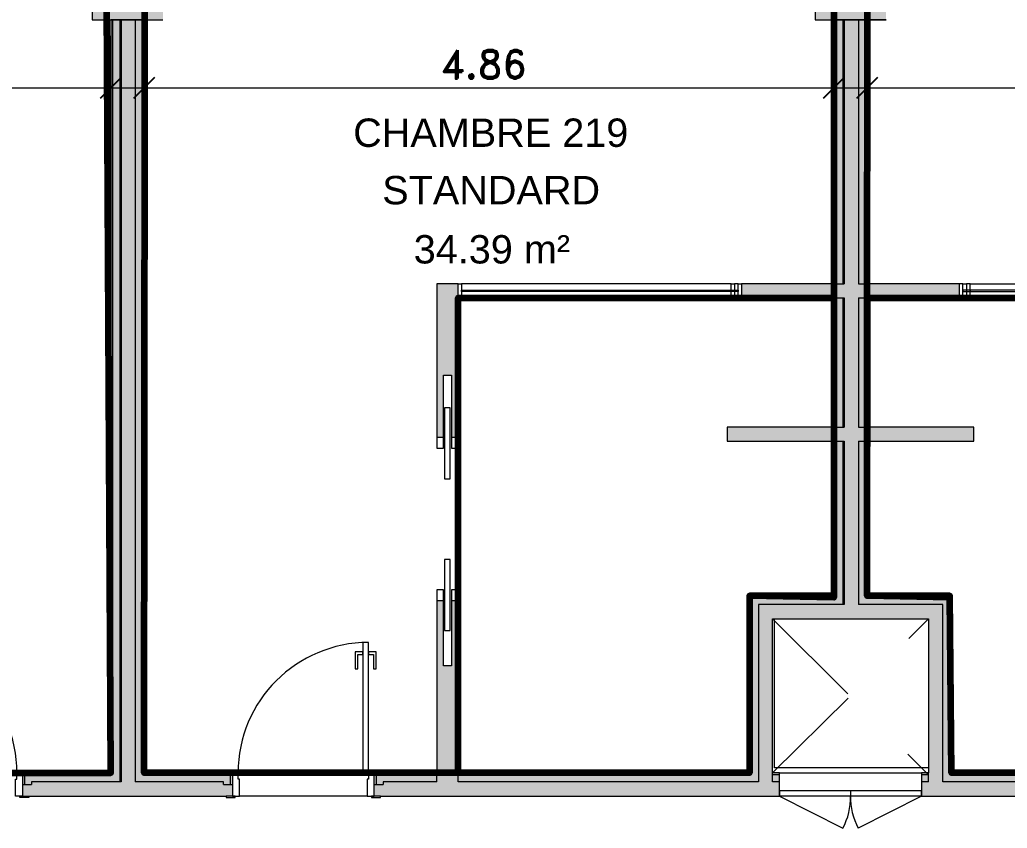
# Model space of a CAD drawing. Header units: metres. Extents: x -227.9 to -140, y 37.9 to 92.1.
# Drawn here: x -201.98 to -195.01, y 51.89 to 57.59 of the extents above; entities that cross this region are included whole.
import ezdxf

# ---------------------------------------------------------------- set-up
doc = ezdxf.new("R2010")
doc.units = ezdxf.units.M
doc.linetypes.add('JIS_02_0.7', pattern=[1.35, 0.75, -0.6])
for name, color, linetype, lineweight in [('A-ANNO-DIMS', 7, 'Continuous', 9), ('A-ANNO-DIMS-100', 7, 'Continuous', 9), ('A-AREA-IDEN', 7, 'Continuous', 9), ('A-DOOR', 7, 'Continuous', 5), ('A-FLOR', 7, 'Continuous', 5), ('A-GLAZ', 7, 'Continuous', 5), ('A-WALL', 7, 'Continuous', 5), ('A-WALL-PATT', 7, 'Continuous', 13), ('I-WALL', 7, 'Continuous', 5), ('S-COLS', 7, 'Continuous', 5)]:
    doc.layers.add(name, color=color, linetype=linetype, lineweight=lineweight)
doc.layers.add('A-DETL', color=94, linetype='Continuous', lineweight=5, true_color=0x00a600)
doc.layers.add('Chambre', color=40, linetype='Continuous')
doc.layers.add('SDB', color=230, linetype='Continuous')
doc.styles.add('Arial_1', font='arial.ttf', dxfattribs={"height": 0.2})
doc.styles.add('RomanD_B', font='', dxfattribs={"height": 0.2})
doc.styles.get('RomanD_B').set_extended_font_data('RomanD', bold=True)
doc.dimstyles.new('LAG-Romans_0_2', dxfattribs={"dimscale": 0.3048, "dimtxt": 0.200715, "dimasz": 0.492126, "dimexe": 0.787402, "dimexo": 0.0625, "dimgap": 0, "dimtad": 1, "dimrnd": 0.01, "dimzin": 0, "dimdsep": 46, "dimtxsty": 'RomanD_B', "dimblk1": 'OBLIQUE', "dimblk2": 'OBLIQUE', "dimsah": 1, "dimcen": 0.09, "dimdle": 0.656168, "dimazin": 0, "dimtfac": 1, "dimtdec": 4, "dimtix": 1, "dimtmove": 0, "dimatfit": 3, "dimfxl": 0.787402, "dimfxlon": 1, "dimtvp": 1, "dimtolj": 1, "dimtzin": 0, "dimarcsym": 2})

# ---------------------------------------------------------------- blocks, each defined once
blk = doc.blocks.new('LAG-C1030-PORTE-INST-13PR_05_02F - LAG-C1030-PORTE-INST-13PR_05_02F-100x166-15159836-MUC-LAG-PRO-PLA-ARC-TZN-N02-AG02Ec-Cote')
at = {"layer": 'A-DOOR', "color": 9, "lineweight": 9, "true_color": 0xc0c0c0}
for p, q in [((-0.498, -0.0415), (-0.001, -0.0415)), ((-0.498, -0.0815), (-0.498, -0.0415)), ((-0.001, -0.0415), (-0.001, -0.0815)), ((0.001, -0.0415), (0.498, -0.0415)), ((0.001, -0.0815), (0.001, -0.0415)), ((0.498, -0.0415), (0.498, -0.0815)), ((-0.001, -0.0815), (-0.498, -0.0815)), ((0.498, -0.0815), (0.001, -0.0815))]:
    blk.add_line(p, q, dxfattribs=at)
at = {"layer": 'A-DOOR', "color": 9, "true_color": 0xc0c0c0}
for p, q in [((-0.5, -0.0815), (-0.0545, -0.3085)), ((0.5, -0.0815), (0.0545, -0.3085))]:
    blk.add_line(p, q, dxfattribs=at)
for centre, start, end in [((-0.4544, -0.0924), 331.62051, 1.37949), ((0.4544, -0.0924), 178.62051, 208.37949)]:
    blk.add_arc(centre, 0.4546, start, end, dxfattribs=at)
blk = doc.blocks.new('LAG-C1030-PORTE-BAT 1 VANT-13PR_01 - LAG-C1030-PORTE-BAT 1 VANT-13PR_01_04F-90X210 CHAMBRE-15711705-MUC-LAG-PRO-PLA-ARC-TZN-N02-AG02Ec-Cote')
at = {"layer": 'A-DOOR', "color": 9, "true_color": 0xc0c0c0}
for p, q in [((-0.6497, 0.0815), (-0.6497, 0.0915)), ((-0.6497, 0.0915), (-0.5847, 0.0915)), ((-0.5847, 0.0815), (-0.6497, 0.0815)), ((-0.6047, 0.0815), (-0.5547, 0.0815)), ((-0.6047, -0.0815), (-0.6047, 0.0815)), ((-0.5847, 0.0915), (-0.5847, 0.0815)), ((-0.5547, 0.0815), (-0.5547, -0.0376)), ((0.3453, 0.0815), (0.3953, 0.0815)), ((0.3453, -0.0376), (0.3453, 0.0815)), ((0.3753, 0.0915), (0.4403, 0.0915)), ((0.3753, 0.0815), (0.3753, 0.0915)), ((0.4403, 0.0815), (0.3753, 0.0815)), ((0.3953, 0.0815), (0.3953, -0.0815)), ((0.4403, 0.0915), (0.4403, 0.0815)), ((-0.5647, -0.0376), (-0.5647, -0.0815)), ((-0.5547, -0.0376), (-0.5647, -0.0376)), ((0.3553, -0.0376), (0.3453, -0.0376)), ((0.3553, -0.0815), (0.3553, -0.0376)), ((-0.6497, -0.0915), (-0.6497, -0.0815)), ((-0.6497, -0.0815), (-0.5847, -0.0815)), ((-0.5847, -0.0915), (-0.6497, -0.0915)), ((-0.5647, -0.0815), (-0.6047, -0.0815)), ((-0.5847, -0.0815), (-0.5847, -0.0915)), ((0.3953, -0.0815), (0.3553, -0.0815)), ((0.3753, -0.0815), (0.4403, -0.0815)), ((0.3753, -0.0915), (0.3753, -0.0815)), ((0.4403, -0.0915), (0.3753, -0.0915)), ((0.4403, -0.0815), (0.4403, -0.0915))]:
    blk.add_line(p, q, dxfattribs=at)
at = {"layer": 'A-DOOR'}
for p, q in [((0.3153, -0.0815), (0.3553, -0.0815)), ((0.3153, -1.0015), (0.3153, -0.0815)), ((0.3553, -0.0815), (0.3553, -1.0015)), ((0.2603, -0.8165), (0.2803, -0.8165)), ((0.2603, -0.9365), (0.2603, -0.8165)), ((0.2803, -0.8165), (0.2803, -0.9165)), ((0.3903, -0.8165), (0.4103, -0.8165)), ((0.3903, -0.9165), (0.3903, -0.8165)), ((0.4103, -0.8165), (0.4103, -0.9365)), ((0.3153, -0.9365), (0.2603, -0.9365)), ((0.2803, -0.9165), (0.3153, -0.9165)), ((0.3153, -0.9165), (0.3153, -0.9365)), ((0.3553, -0.9165), (0.3903, -0.9165)), ((0.3553, -0.9365), (0.3553, -0.9165)), ((0.4103, -0.9365), (0.3553, -0.9365)), ((0.3553, -1.0015), (0.3153, -1.0015))]:
    blk.add_line(p, q, dxfattribs=at)
blk.add_arc((0.3553, -0.0815), 0.92, 180, 270, dxfattribs=at)
blk = doc.blocks.new('LAG-C1030-PORTE-BAT 1 VANT-13PR_01 - LAG-C1030-PORTE-BAT 1 VANT-13PR_01_04F-90X210 CHAMBRE-15711706-MUC-LAG-PRO-PLA-ARC-TZN-N02-AG02Ec-Cote')
at = {"layer": 'A-DOOR'}
for p, q in [((0.3553, 1.0015), (0.3153, 1.0015)), ((0.3153, 1.0015), (0.3153, 0.0815)), ((0.3553, 0.0815), (0.3553, 1.0015)), ((0.2603, 0.9365), (0.2603, 0.8165)), ((0.3153, 0.9365), (0.2603, 0.9365)), ((0.2803, 0.8165), (0.2803, 0.9165)), ((0.2803, 0.9165), (0.3153, 0.9165)), ((0.3153, 0.9165), (0.3153, 0.9365)), ((0.4103, 0.9365), (0.3553, 0.9365)), ((0.3553, 0.9365), (0.3553, 0.9165)), ((0.3553, 0.9165), (0.3903, 0.9165)), ((0.3903, 0.9165), (0.3903, 0.8165)), ((0.4103, 0.8165), (0.4103, 0.9365)), ((0.2603, 0.8165), (0.2803, 0.8165)), ((0.3903, 0.8165), (0.4103, 0.8165)), ((0.3153, 0.0815), (0.3553, 0.0815))]:
    blk.add_line(p, q, dxfattribs=at)
at = {"layer": 'A-DOOR', "color": 9, "true_color": 0xc0c0c0}
for p, q in [((-0.5847, 0.0915), (-0.6497, 0.0915)), ((-0.6497, 0.0915), (-0.6497, 0.0815)), ((-0.6497, 0.0815), (-0.5847, 0.0815)), ((-0.6047, 0.0815), (-0.6047, -0.0815)), ((-0.5647, 0.0815), (-0.6047, 0.0815)), ((-0.5847, 0.0815), (-0.5847, 0.0915)), ((-0.5647, 0.0376), (-0.5647, 0.0815)), ((0.3953, 0.0815), (0.3553, 0.0815)), ((0.3553, 0.0815), (0.3553, 0.0376)), ((0.3753, 0.0915), (0.3753, 0.0815)), ((0.4403, 0.0915), (0.3753, 0.0915)), ((0.3753, 0.0815), (0.4403, 0.0815)), ((0.3953, -0.0815), (0.3953, 0.0815)), ((0.4403, 0.0815), (0.4403, 0.0915)), ((-0.5547, 0.0376), (-0.5647, 0.0376)), ((-0.5547, -0.0815), (-0.5547, 0.0376)), ((0.3553, 0.0376), (0.3453, 0.0376)), ((0.3453, 0.0376), (0.3453, -0.0815)), ((-0.5847, -0.0815), (-0.6497, -0.0815)), ((-0.6497, -0.0815), (-0.6497, -0.0915)), ((-0.6497, -0.0915), (-0.5847, -0.0915)), ((-0.6047, -0.0815), (-0.5547, -0.0815)), ((-0.5847, -0.0915), (-0.5847, -0.0815)), ((0.3453, -0.0815), (0.3953, -0.0815)), ((0.3753, -0.0815), (0.3753, -0.0915)), ((0.4403, -0.0815), (0.3753, -0.0815)), ((0.3753, -0.0915), (0.4403, -0.0915)), ((0.4403, -0.0915), (0.4403, -0.0815))]:
    blk.add_line(p, q, dxfattribs=at)
at = {"layer": 'A-DOOR'}
blk.add_arc((0.3553, 0.0815), 0.92, 90, 180, dxfattribs=at)
blk = doc.blocks.new('LAG-C1020-FENÊTRE-12FT-22-03 - LAG-C1020-FENÊTRE-12FT-22-03-01-13182803-MUC-LAG-PRO-PLA-ARC-TZN-N02-AG02Ec-Cote')
at = {"layer": 'A-GLAZ', "lineweight": 13}
for p, q in [((-3.225, 0.05), (-3.25, 0.05)), ((-3.225, -0.05), (-3.225, 0.05)), ((-1.275, 0.005), (-3.225, 0.005)), ((-3.225, 0.005), (-3.225, -0.005)), ((-1.25, 0.05), (-1.275, 0.05)), ((-1.275, 0.05), (-1.275, -0.05)), ((-1.275, -0.005), (-1.275, 0.005)), ((-3.25, -0.05), (-3.225, -0.05)), ((-3.225, -0.005), (-1.275, -0.005)), ((-1.275, -0.05), (-1.25, -0.05))]:
    blk.add_line(p, q, dxfattribs=at)
at = {"layer": 'A-GLAZ'}
for p, q in [((-3.225, 0.05), (-3.2, 0.05)), ((-3.175, 0.05), (-1.275, 0.05)), ((-3.2, -0.05), (-3.225, -0.05)), ((-1.275, -0.05), (-3.175, -0.05))]:
    blk.add_line(p, q, dxfattribs=at)
blk = doc.blocks.new('LAG-C1030-PORTE-COUL DEUX BATTANTS-13PR_07 - LAG-C1030-PORTE-COUL DEUX BATTANTS-13PR_07_01F -100x210-15723468-MUC-LAG-PRO-PLA-ARC-TZN-N02-AG02Ec-Cote')
at = {"layer": 'A-DOOR', "color": 9, "true_color": 0xc0c0c0}
for p, q in [((-0.405, 0.075), (-0.48, 0.075)), ((-0.48, 0.075), (-0.48, 0.0275)), ((-0.405, 0.0275), (-0.405, 0.075)), ((0.67, 0.075), (0.595, 0.075)), ((0.595, 0.075), (0.595, 0.0275)), ((0.67, 0.0275), (0.67, 0.075)), ((-0.48, 0.0275), (-0.405, 0.0275)), ((0.595, 0.0275), (0.67, 0.0275)), ((-0.405, -0.0275), (-0.48, -0.0275)), ((-0.48, -0.0275), (-0.48, -0.075)), ((-0.405, -0.075), (-0.405, -0.0275)), ((0.67, -0.0275), (0.595, -0.0275)), ((0.595, -0.0275), (0.595, -0.075)), ((0.67, -0.075), (0.67, -0.0275)), ((-0.48, -0.075), (-0.405, -0.075)), ((0.595, -0.075), (0.67, -0.075))]:
    blk.add_line(p, q, dxfattribs=at)
at = {"layer": 'A-DOOR'}
for p, q in [((-0.19, 0.02), (-0.69, 0.02)), ((-0.69, 0.02), (-0.69, -0.02)), ((-0.19, -0.02), (-0.19, 0.02)), ((0.38, 0.02), (0.38, -0.02)), ((0.88, 0.02), (0.38, 0.02)), ((0.88, -0.02), (0.88, 0.02)), ((-0.69, -0.02), (-0.19, -0.02)), ((0.38, -0.02), (0.88, -0.02))]:
    blk.add_line(p, q, dxfattribs=at)
blk = doc.blocks.new('LAG-C1020-FENÊTRE-12FT-22-03 - LAG-C1020-FENÊTRE-12FT-22-03-01-13182812-MUC-LAG-PRO-PLA-ARC-TZN-N02-AG02Ec-Cote')
at = {"layer": 'A-GLAZ', "lineweight": 13}
for p, q in [((-3.25, 0.05), (-3.225, 0.05)), ((-3.225, 0.05), (-3.225, -0.05)), ((-3.225, 0.005), (-1.275, 0.005)), ((-3.225, -0.005), (-3.225, 0.005)), ((-1.275, -0.05), (-1.275, 0.05)), ((-1.275, 0.05), (-1.25, 0.05)), ((-1.275, 0.005), (-1.275, -0.005)), ((-3.225, -0.05), (-3.25, -0.05)), ((-1.275, -0.005), (-3.225, -0.005)), ((-1.25, -0.05), (-1.275, -0.05))]:
    blk.add_line(p, q, dxfattribs=at)
at = {"layer": 'A-GLAZ'}
for p, q in [((-3.2, 0.05), (-3.225, 0.05)), ((-1.275, 0.05), (-3.175, 0.05)), ((-3.225, -0.05), (-3.2, -0.05)), ((-3.175, -0.05), (-1.275, -0.05))]:
    blk.add_line(p, q, dxfattribs=at)
blk = doc.blocks.new('LAG-C1020-FENÊTRE-12FT-22-03 - LAG-C1020-FENÊTRE-12FT-22-03-01-V168-MUC-LAG-PRO-PLA-ARC-TZN-N02-AG02Ec-Cote')
at = {"layer": 'A-GLAZ', "lineweight": 13}
for p, q in [((-3.175, 0.05), (-3.2, 0.05)), ((-3.2, 0.05), (-3.2, -0.05)), ((-3.175, -0.05), (-3.175, 0.05)), ((-1.275, 0.005), (-3.175, 0.005)), ((-3.175, 0.005), (-3.175, -0.005)), ((-1.25, 0.05), (-1.275, 0.05)), ((-1.275, 0.05), (-1.275, -0.05)), ((-1.275, -0.005), (-1.275, 0.005)), ((-3.2, -0.05), (-3.175, -0.05)), ((-3.175, -0.005), (-1.275, -0.005)), ((-1.275, -0.05), (-1.25, -0.05))]:
    blk.add_line(p, q, dxfattribs=at)
at = {"layer": 'A-GLAZ'}
for p, q in [((-3.175, 0.05), (-1.275, 0.05)), ((-1.275, -0.05), (-3.175, -0.05))]:
    blk.add_line(p, q, dxfattribs=at)
blk = doc.blocks.new('LAG-C1020-FENÊTRE-12FT-22-03 - LAG-C1020-FENÊTRE-12FT-22-03-01-13183516-MUC-LAG-PRO-PLA-ARC-TZN-N02-AG02Ec-Cote')
at = {"layer": 'A-GLAZ', "lineweight": 13}
for p, q in [((-3.2, -0.05), (-3.2, 0.05)), ((-3.2, 0.05), (-3.175, 0.05)), ((-3.175, 0.05), (-3.175, -0.05)), ((-3.175, 0.005), (-1.275, 0.005)), ((-3.175, -0.005), (-3.175, 0.005)), ((-1.275, -0.05), (-1.275, 0.05)), ((-1.275, 0.05), (-1.25, 0.05)), ((-1.275, 0.005), (-1.275, -0.005)), ((-3.175, -0.05), (-3.2, -0.05)), ((-1.275, -0.005), (-3.175, -0.005)), ((-1.25, -0.05), (-1.275, -0.05))]:
    blk.add_line(p, q, dxfattribs=at)
at = {"layer": 'A-GLAZ'}
for p, q in [((-1.275, 0.05), (-3.175, 0.05)), ((-3.175, -0.05), (-1.275, -0.05))]:
    blk.add_line(p, q, dxfattribs=at)
blk = doc.blocks.new('DIMBLOCK36-MUC-LAG-PRO-PLA-ARC-TZN-N02-AG02Ec-Cote')
at = {"layer": 'A-ANNO-DIMS-100', "transparency": 16777216}
for p, q in [((-196.0014, 57.3486), (-196.0014, 56.8686)), ((-196.0014, 57.1086), (-196.0014, 57.3486)), ((-191.1377, 57.3486), (-191.1377, 56.8686)), ((-191.1377, 57.1086), (-191.1377, 57.3486)), ((-196.2014, 57.1086), (-190.9377, 57.1086))]:
    blk.add_line(p, q, dxfattribs=at)
at = {"layer": 'A-ANNO-DIMS-100', "lineweight": 25, "transparency": 16777216}
for p, q in [((-196.0014, 57.1086), (-195.9264, 57.1836)), ((-191.1377, 57.1086), (-191.0627, 57.1836)), ((-196.0014, 57.1086), (-196.0764, 57.0336)), ((-191.1377, 57.1086), (-191.2127, 57.0336))]:
    blk.add_line(p, q, dxfattribs=at)
at = {"layer": 'A-ANNO-DIMS-100', "color": 0, "transparency": 16777216, "insert": (-193.9131, 57.3743), "char_height": 0.2, "width": 0.824475, "attachment_point": 1, "line_spacing_factor": 1.146391, "style": 'RomanD_B'}
blk.add_mtext('4.86', dxfattribs=at)
blk = doc.blocks.new('_Oblique')
at = {"color": 0, "linetype": 'ByBlock', "lineweight": -2}
blk.add_line((-0.5, -0.5), (0.5, 0.5), dxfattribs=at)
blk = doc.blocks.new('DIMBLOCK37-MUC-LAG-PRO-PLA-ARC-TZN-N02-AG02Ec-Cote')
at = {"layer": 'A-ANNO-DIMS-100', "transparency": 16777216}
for p, q in [((-201.1014, 57.3486), (-201.1014, 56.8686)), ((-201.1014, 57.1086), (-201.1014, 57.3486)), ((-196.2374, 57.3486), (-196.2374, 56.8686)), ((-196.2374, 57.1086), (-196.2374, 57.3486)), ((-201.3014, 57.1086), (-196.0374, 57.1086))]:
    blk.add_line(p, q, dxfattribs=at)
at = {"layer": 'A-ANNO-DIMS-100', "lineweight": 25, "transparency": 16777216}
for p, q in [((-201.1014, 57.1086), (-201.0264, 57.1836)), ((-196.2374, 57.1086), (-196.1624, 57.1836)), ((-201.1014, 57.1086), (-201.1764, 57.0336)), ((-196.2374, 57.1086), (-196.3124, 57.0336))]:
    blk.add_line(p, q, dxfattribs=at)
at = {"layer": 'A-ANNO-DIMS-100', "color": 0, "transparency": 16777216, "insert": (-199.0129, 57.3743), "char_height": 0.2, "width": 0.824475, "attachment_point": 1, "line_spacing_factor": 1.146391, "style": 'RomanD_B'}
blk.add_mtext('4.86', dxfattribs=at)
blk = doc.blocks.new('DIMBLOCK38-MUC-LAG-PRO-PLA-ARC-TZN-N02-AG02Ec-Cote')
at = {"layer": 'A-ANNO-DIMS-100', "transparency": 16777216}
for p, q in [((-206.3064, 57.3486), (-206.3064, 56.8686)), ((-206.3064, 57.1086), (-206.3064, 57.3486)), ((-201.3374, 57.3486), (-201.3374, 56.8686)), ((-201.3374, 57.1086), (-201.3374, 57.3486)), ((-206.5064, 57.1086), (-201.1374, 57.1086))]:
    blk.add_line(p, q, dxfattribs=at)
at = {"layer": 'A-ANNO-DIMS-100', "lineweight": 25, "transparency": 16777216}
for p, q in [((-206.3064, 57.1086), (-206.2314, 57.1836)), ((-201.3374, 57.1086), (-201.2624, 57.1836)), ((-206.3064, 57.1086), (-206.3814, 57.0336)), ((-201.3374, 57.1086), (-201.4124, 57.0336))]:
    blk.add_line(p, q, dxfattribs=at)
at = {"layer": 'A-ANNO-DIMS-100', "color": 0, "transparency": 16777216, "insert": (-204.1654, 57.3743), "char_height": 0.2, "width": 0.824475, "attachment_point": 1, "line_spacing_factor": 1.146391, "style": 'RomanD_B'}
blk.add_mtext('4.97', dxfattribs=at)

msp = doc.modelspace()

# ---------------------------------------------------------------- hatches: boundary and pattern name
at = {"layer": 'A-WALL-PATT', "lineweight": 5, "true_color": 0xaaaaaa}
msp.add_hatch(color=253, dxfattribs=at).paths.add_polyline_path([(-201.2744, 52.2146), (-201.2644, 52.2146), (-201.2644, 57.5885), (-201.2744, 57.5885), (-201.2744, 52.2646)])
h = msp.add_hatch(color=253, dxfattribs=at)
h.paths.add_polyline_path([(-196.1644, 53.4646), (-196.1644, 54.6167), (-196.1744, 54.6167), (-196.1744, 53.4646)])
h.paths.add_polyline_path([(-196.1744, 54.7167), (-196.1644, 54.7167), (-196.1644, 55.6267), (-196.1744, 55.6267), (-196.1744, 55.2835)])
h.paths.add_polyline_path([(-196.1644, 55.7267), (-196.1644, 57.5885), (-196.1744, 57.5885), (-196.1744, 55.7267)])
at = {"layer": 'I-WALL', "true_color": 0xaaaaaa}
for points in [[(-201.3374, 52.2776), (-201.3244, 52.2776), (-201.3244, 57.5885), (-201.3374, 57.5885), (-201.3374, 52.3366)], [(-201.3244, 52.2646), (-201.2744, 52.2646), (-201.2744, 57.5885), (-201.3244, 57.5885), (-201.3244, 52.2776)], [(-201.2644, 52.2146), (-201.1644, 52.2146), (-201.1644, 57.5885), (-201.2644, 57.5885), (-201.2644, 52.2776)], [(-201.1144, 52.2646), (-201.1144, 57.5885), (-201.1644, 57.5885), (-201.1644, 52.2646)], [(-201.1144, 52.2776), (-201.1014, 52.2776), (-201.1014, 57.5885), (-201.1144, 57.5885), (-201.1144, 52.3366)], [(-196.0644, 53.4646), (-196.0644, 57.5885), (-196.1644, 57.5885), (-196.1644, 53.4646)], [(-196.2244, 54.6167), (-196.1644, 54.6167), (-196.1644, 54.7167), (-196.9894, 54.7167), (-196.9894, 54.6167), (-196.2374, 54.6167)], [(-196.0644, 54.6167), (-195.2494, 54.6167), (-195.2494, 54.7167), (-196.0644, 54.7167)], [(-196.8324, 52.2776), (-196.8194, 52.2776), (-196.8194, 53.5276), (-196.8324, 53.5276), (-196.8324, 53.1403)], [(-196.8194, 52.2646), (-196.7694, 52.2646), (-196.7694, 53.5146), (-196.8194, 53.5146), (-196.8194, 52.2776)], [(-195.4194, 52.2776), (-195.4064, 52.2776), (-195.4064, 53.5146), (-195.4194, 53.5146), (-195.4194, 53.1403)], [(-196.7694, 52.2146), (-196.6694, 52.2146), (-196.6694, 53.4646), (-196.7694, 53.4646), (-196.7694, 52.2646)], [(-195.4694, 53.3646), (-195.4694, 53.4646), (-196.6694, 53.4646), (-196.6694, 53.3646), (-195.5694, 53.3646)], [(-195.4694, 52.2646), (-195.4194, 52.2646), (-195.4194, 53.4646), (-195.4694, 53.4646), (-195.4694, 52.2776)], [(-195.5694, 52.2146), (-195.4694, 52.2146), (-195.4694, 53.3646), (-195.5694, 53.3646), (-195.5694, 52.2646)]]:
    msp.add_hatch(color=253, dxfattribs=at).paths.add_polyline_path(points)
h = msp.add_hatch(color=253, dxfattribs=at)
h.paths.add_polyline_path([(-196.2244, 53.5276), (-196.2244, 54.6167), (-196.2374, 54.6167), (-196.2374, 53.5276)])
h.paths.add_polyline_path([(-196.2244, 54.7167), (-196.2244, 55.6267), (-196.2374, 55.6267), (-196.2374, 54.7167)])
h.paths.add_polyline_path([(-196.2374, 55.7267), (-196.2244, 55.7267), (-196.2244, 57.5885), (-196.2374, 57.5885), (-196.2374, 56.3552)])
h = msp.add_hatch(color=253, dxfattribs=at)
h.paths.add_polyline_path([(-196.1744, 53.5146), (-196.1744, 54.6167), (-196.2244, 54.6167), (-196.2244, 53.5146)])
h.paths.add_polyline_path([(-196.2244, 54.7167), (-196.1744, 54.7167), (-196.1744, 55.6267), (-196.2244, 55.6267), (-196.2244, 55.2835)])
h.paths.add_polyline_path([(-196.1744, 55.7267), (-196.1744, 57.5885), (-196.2244, 57.5885), (-196.2244, 55.7267)])
h = msp.add_hatch(color=253, dxfattribs=at)
h.paths.add_polyline_path([(-196.0144, 53.5146), (-196.0144, 54.6167), (-196.0644, 54.6167), (-196.0644, 53.5146)])
h.paths.add_polyline_path([(-196.0144, 54.7167), (-196.0144, 55.6267), (-196.0644, 55.6267), (-196.0644, 54.7167)])
h.paths.add_polyline_path([(-196.0144, 55.7267), (-196.0144, 57.5885), (-196.0644, 57.5885), (-196.0644, 55.7267)])
h = msp.add_hatch(color=253, dxfattribs=at)
h.paths.add_polyline_path([(-196.0014, 53.5276), (-196.0014, 54.6167), (-196.0144, 54.6167), (-196.0144, 53.5276)])
h.paths.add_polyline_path([(-196.0014, 54.7167), (-196.0014, 55.6267), (-196.0144, 55.6267), (-196.0144, 54.7167)])
h.paths.add_polyline_path([(-196.0144, 55.7267), (-196.0014, 55.7267), (-196.0014, 57.5885), (-196.0144, 57.5885), (-196.0144, 56.3552)])
h = msp.add_hatch(color=253, dxfattribs=at)
h.paths.add_polyline_path([(-196.2244, 55.6267), (-196.1644, 55.6267), (-196.1644, 55.7267), (-196.8874, 55.7267), (-196.8874, 55.6267), (-196.2374, 55.6267)])
h.paths.add_polyline_path([(-198.8874, 55.6267), (-198.8874, 55.7267), (-199.0374, 55.7267), (-199.0374, 55.6267)])
h = msp.add_hatch(color=253, dxfattribs=at)
h.paths.add_polyline_path([(-193.2014, 55.6267), (-193.2014, 55.7267), (-193.3514, 55.7267), (-193.3514, 55.6267)])
h.paths.add_polyline_path([(-196.0144, 55.6267), (-195.3514, 55.6267), (-195.3514, 55.7267), (-196.0644, 55.7267), (-196.0644, 55.6267)])
h = msp.add_hatch(color=253, dxfattribs=at)
h.paths.add_polyline_path([(-199.0374, 52.2146), (-198.8874, 52.2146), (-198.8874, 53.4926), (-198.9349, 53.4926), (-198.9349, 53.0326), (-198.9899, 53.0326), (-198.9899, 53.4926), (-199.0374, 53.4926), (-199.0374, 52.2646)])
h.paths.add_polyline_path([(-198.9899, 54.6426), (-198.9899, 55.0826), (-198.9349, 55.0826), (-198.9349, 54.6426), (-198.8874, 54.6426), (-198.8874, 55.6267), (-199.0374, 55.6267), (-199.0374, 54.6426)])
h = msp.add_hatch(color=253, dxfattribs=at)
h.paths.add_polyline_path([(-195.4064, 53.5146), (-195.4064, 53.5276), (-196.0144, 53.5276), (-196.0144, 53.5146), (-195.4194, 53.5146)])
h.paths.add_polyline_path([(-196.6694, 53.5146), (-196.2244, 53.5146), (-196.2244, 53.5276), (-196.8194, 53.5276), (-196.8194, 53.5146), (-196.7694, 53.5146)])
h = msp.add_hatch(color=253, dxfattribs=at)
h.paths.add_polyline_path([(-195.4694, 53.4646), (-195.4194, 53.4646), (-195.4194, 53.5146), (-196.0644, 53.5146), (-196.0644, 53.4646), (-195.5857, 53.4646)])
h.paths.add_polyline_path([(-196.408, 53.4646), (-196.1744, 53.4646), (-196.1744, 53.5146), (-196.7694, 53.5146), (-196.7694, 53.4646), (-196.6694, 53.4646)])
h = msp.add_hatch(color=253, dxfattribs=at)
h.paths.add_polyline_path([(-182.6224, 52.1961), (-182.5724, 52.1961), (-182.5724, 52.2646), (-183.0017, 52.2646), (-183.0017, 52.2146), (-182.6224, 52.2146)])
h.paths.add_polyline_path([(-181.5464, 52.1961), (-181.4964, 52.1961), (-181.4964, 52.2146), (-180.6325, 52.2146), (-180.6325, 52.2646), (-181.5464, 52.2646)])
h.paths.add_polyline_path([(-189.2667, 52.1961), (-189.2167, 52.1961), (-189.2167, 52.2146), (-188.8377, 52.2146), (-188.8377, 52.2646), (-189.2667, 52.2646)])
h.paths.add_polyline_path([(-190.2927, 52.1961), (-190.2927, 52.2646), (-190.9647, 52.2646), (-190.9647, 52.2146), (-190.3427, 52.2146), (-190.3427, 52.1961)])
h.paths.add_polyline_path([(-192.7727, 52.1961), (-192.7727, 52.2646), (-193.2014, 52.2646), (-193.2014, 52.2146), (-192.8227, 52.2146), (-192.8227, 52.1961)])
h.paths.add_polyline_path([(-191.6967, 52.1961), (-191.6967, 52.2146), (-191.0747, 52.2146), (-191.0747, 52.2646), (-191.7467, 52.2646), (-191.7467, 52.1961)])
h.paths.add_polyline_path([(-200.4924, 52.1961), (-200.4924, 52.2646), (-201.1644, 52.2646), (-201.1644, 52.2146), (-200.5424, 52.2146), (-200.5424, 52.1961), (-200.5195, 52.1961)])
h.paths.add_polyline_path([(-201.8964, 52.1961), (-201.8964, 52.2146), (-201.2744, 52.2146), (-201.2744, 52.2646), (-201.9464, 52.2646), (-201.9464, 52.1961)])
h.paths.add_polyline_path([(-199.4664, 52.1961), (-199.4164, 52.1961), (-199.4164, 52.2146), (-199.0374, 52.2146), (-199.0374, 52.2646), (-199.4664, 52.2646)])
h.paths.add_polyline_path([(-202.9863, 52.1961), (-202.9724, 52.1961), (-202.9724, 52.2646), (-203.4064, 52.2646), (-203.4064, 52.2146), (-203.0224, 52.2146), (-203.0224, 52.1961)])
h.paths.add_polyline_path([(-207.0978, 52.1961), (-207.0539, 52.1961), (-207.0539, 52.2146), (-206.9544, 52.2146), (-206.9544, 52.2646), (-207.1039, 52.2646), (-207.1039, 52.1961)])
h.paths.add_polyline_path([(-208.5299, 52.1961), (-208.5299, 52.2646), (-216.9694, 52.2646), (-216.9694, 52.2146), (-208.5799, 52.2146), (-208.5799, 52.1961)])
h.paths.add_polyline_path([(-184.0736, 52.2146), (-183.1517, 52.2146), (-183.1517, 52.2646), (-185.2694, 52.2646), (-185.2694, 52.2146)])
h.paths.add_polyline_path([(-185.4194, 52.2146), (-185.3694, 52.2146), (-185.3694, 52.2646), (-185.4194, 52.2646)])
h.paths.add_polyline_path([(-186.5694, 52.2146), (-186.5694, 52.2646), (-188.6877, 52.2646), (-188.6877, 52.2146), (-187.3628, 52.2146)])
h.paths.add_polyline_path([(-186.4694, 52.2146), (-186.4194, 52.2146), (-186.4194, 52.2646), (-186.4694, 52.2646)])
h.paths.add_polyline_path([(-193.3514, 52.2146), (-193.3514, 52.2646), (-195.4694, 52.2646), (-195.4694, 52.2146), (-193.9411, 52.2146)])
h.paths.add_polyline_path([(-195.6194, 52.2146), (-195.5694, 52.2146), (-195.5694, 52.2646), (-195.6194, 52.2646)])
h.paths.add_polyline_path([(-197.2303, 52.2146), (-196.7694, 52.2146), (-196.7694, 52.2646), (-198.8874, 52.2646), (-198.8874, 52.2146), (-198.8749, 52.2146)])
h.paths.add_polyline_path([(-196.6194, 52.2146), (-196.6194, 52.2646), (-196.6694, 52.2646), (-196.6694, 52.2146)])
h.paths.add_polyline_path([(-203.5564, 52.2146), (-203.5564, 52.2646), (-205.6694, 52.2646), (-205.6694, 52.2146), (-203.8086, 52.2146)])
h.paths.add_polyline_path([(-205.7694, 52.2146), (-205.7694, 52.2646), (-205.8119, 52.2646), (-205.8119, 52.2146)])
h.paths.add_polyline_path([(-206.8544, 52.2146), (-206.8119, 52.2146), (-206.8119, 52.2646), (-206.8544, 52.2646)])
h = msp.add_hatch(color=253, dxfattribs=at)
h.paths.add_polyline_path([(-182.5594, 52.1961), (-182.5594, 52.2776), (-183.0017, 52.2776), (-183.0017, 52.2646), (-182.5724, 52.2646), (-182.5724, 52.1961)])
h.paths.add_polyline_path([(-181.5594, 52.1961), (-181.5464, 52.1961), (-181.5464, 52.2646), (-180.6825, 52.2646), (-180.6825, 52.2776), (-181.5594, 52.2776), (-181.5594, 52.2338)])
h.paths.add_polyline_path([(-190.2927, 52.1961), (-190.2797, 52.1961), (-190.2797, 52.2776), (-190.9147, 52.2776), (-190.9147, 52.2646), (-190.2927, 52.2646), (-190.2927, 52.2338)])
h.paths.add_polyline_path([(-189.2667, 52.1961), (-189.2667, 52.2646), (-188.8377, 52.2646), (-188.8377, 52.2776), (-189.2797, 52.2776), (-189.2797, 52.1961)])
h.paths.add_polyline_path([(-192.7727, 52.1961), (-192.7597, 52.1961), (-192.7597, 52.2776), (-193.2014, 52.2776), (-193.2014, 52.2646), (-192.7727, 52.2646), (-192.7727, 52.2338)])
h.paths.add_polyline_path([(-191.7597, 52.1961), (-191.7467, 52.1961), (-191.7467, 52.2646), (-191.1247, 52.2646), (-191.1247, 52.2776), (-191.7597, 52.2776), (-191.7597, 52.2338)])
h.paths.add_polyline_path([(-200.4924, 52.1961), (-200.4794, 52.1961), (-200.4794, 52.2776), (-201.1144, 52.2776), (-201.1144, 52.2646), (-200.4924, 52.2646), (-200.4924, 52.2338)])
h.paths.add_polyline_path([(-199.4794, 52.1961), (-199.4664, 52.1961), (-199.4664, 52.2646), (-199.0374, 52.2646), (-199.0374, 52.2776), (-199.4794, 52.2776), (-199.4794, 52.2338)])
h.paths.add_polyline_path([(-201.9464, 52.1961), (-201.9464, 52.2646), (-201.3244, 52.2646), (-201.3244, 52.2776), (-201.9594, 52.2776), (-201.9594, 52.1961)])
h.paths.add_polyline_path([(-202.9724, 52.1961), (-202.9594, 52.1961), (-202.9594, 52.2776), (-203.4064, 52.2776), (-203.4064, 52.2646), (-202.9724, 52.2646), (-202.9724, 52.2338)])
h.paths.add_polyline_path([(-207.1039, 52.1961), (-207.1039, 52.2646), (-207.0044, 52.2646), (-207.0044, 52.2776), (-207.1169, 52.2776), (-207.1169, 52.1961)])
h.paths.add_polyline_path([(-208.5299, 52.1961), (-208.5169, 52.1961), (-208.5169, 52.2776), (-216.9194, 52.2776), (-216.9194, 52.2646), (-208.5299, 52.2646), (-208.5299, 52.2451)])
h.paths.add_polyline_path([(-185.4194, 52.2646), (-185.3694, 52.2646), (-185.3694, 52.2776), (-185.4194, 52.2776)])
h.paths.add_polyline_path([(-183.1517, 52.2646), (-183.1517, 52.2776), (-185.2194, 52.2776), (-185.2194, 52.2646), (-183.2513, 52.2646)])
h.paths.add_polyline_path([(-187.3628, 52.2646), (-186.6194, 52.2646), (-186.6194, 52.2776), (-188.6877, 52.2776), (-188.6877, 52.2646)])
h.paths.add_polyline_path([(-186.4694, 52.2646), (-186.4194, 52.2646), (-186.4194, 52.2776), (-186.4694, 52.2776)])
h.paths.add_polyline_path([(-193.3514, 52.2646), (-193.3514, 52.2776), (-195.4194, 52.2776), (-195.4194, 52.2646), (-193.9411, 52.2646)])
h.paths.add_polyline_path([(-195.5857, 52.2646), (-195.5694, 52.2646), (-195.5694, 52.2776), (-195.6194, 52.2776), (-195.6194, 52.2646)])
h.paths.add_polyline_path([(-197.2303, 52.2646), (-196.8194, 52.2646), (-196.8194, 52.2776), (-198.8874, 52.2776), (-198.8874, 52.2646), (-198.8749, 52.2646)])
h.paths.add_polyline_path([(-196.6694, 52.2646), (-196.6194, 52.2646), (-196.6194, 52.2776), (-196.6694, 52.2776)])
h.paths.add_polyline_path([(-203.5564, 52.2646), (-203.5564, 52.2776), (-205.6194, 52.2776), (-205.6194, 52.2646), (-203.8086, 52.2646)])
h.paths.add_polyline_path([(-205.7694, 52.2646), (-205.7694, 52.2776), (-205.8119, 52.2776), (-205.8119, 52.2646)])
h.paths.add_polyline_path([(-206.8119, 52.2646), (-206.8119, 52.2776), (-206.8544, 52.2776), (-206.8544, 52.2646)])
h = msp.add_hatch(color=253, dxfattribs=at)
h.paths.add_polyline_path([(-180.5325, 52.1146), (-180.5325, 52.2146), (-181.4964, 52.2146), (-181.4964, 52.1961), (-181.5594, 52.1961), (-181.5594, 52.1146), (-180.7845, 52.1146)])
h.paths.add_polyline_path([(-182.5594, 52.1146), (-182.5594, 52.1961), (-182.6224, 52.1961), (-182.6224, 52.2146), (-185.4194, 52.2146), (-185.4194, 52.1146), (-182.6044, 52.1146)])
h.paths.add_polyline_path([(-187.3628, 52.1146), (-186.4194, 52.1146), (-186.4194, 52.2146), (-189.2167, 52.2146), (-189.2167, 52.1961), (-189.2797, 52.1961), (-189.2797, 52.1146), (-189.0074, 52.1146)])
h.paths.add_polyline_path([(-191.0631, 52.1146), (-190.2797, 52.1146), (-190.2797, 52.1961), (-190.3427, 52.1961), (-190.3427, 52.2146), (-191.6967, 52.2146), (-191.6967, 52.1961), (-191.7597, 52.1961), (-191.7597, 52.1146), (-191.4742, 52.1146)])
h.paths.add_polyline_path([(-193.9411, 52.1146), (-192.7597, 52.1146), (-192.7597, 52.1961), (-192.8227, 52.1961), (-192.8227, 52.2146), (-195.6194, 52.2146), (-195.6194, 52.1146), (-195.5857, 52.1146)])
h.paths.add_polyline_path([(-197.2303, 52.1146), (-196.6194, 52.1146), (-196.6194, 52.2146), (-199.4164, 52.2146), (-199.4164, 52.1961), (-199.4794, 52.1961), (-199.4794, 52.1146), (-198.8749, 52.1146)])
h.paths.add_polyline_path([(-201.9594, 52.1146), (-200.4794, 52.1146), (-200.4794, 52.1961), (-200.5424, 52.1961), (-200.5424, 52.2146), (-201.8964, 52.2146), (-201.8964, 52.1961), (-201.9594, 52.1961)])
h.paths.add_polyline_path([(-202.9863, 52.1146), (-202.9594, 52.1146), (-202.9594, 52.1961), (-203.0224, 52.1961), (-203.0224, 52.2146), (-205.8119, 52.2146), (-205.8119, 52.1146), (-203.0044, 52.1146)])
h.paths.add_polyline_path([(-206.8119, 52.1146), (-206.8119, 52.2146), (-207.0539, 52.2146), (-207.0539, 52.1961), (-207.1169, 52.1951), (-207.1169, 52.1146), (-207.0978, 52.1146)])
h.paths.add_polyline_path([(-208.5169, 52.1146), (-208.5169, 52.1961), (-208.5799, 52.1961), (-208.5799, 52.2146), (-217.0694, 52.2146), (-217.0694, 52.1146), (-208.7424, 52.1146)])
at = {"layer": 'S-COLS', "true_color": 0x808080}
for points in [[(-201.4691, 57.5885), (-200.9691, 57.5885), (-200.9691, 58.0885), (-201.4691, 58.0885)], [(-196.3691, 57.5885), (-195.8691, 57.5885), (-195.8691, 58.0885), (-196.3691, 58.0885)]]:
    msp.add_hatch(color=8, dxfattribs=at).paths.add_polyline_path(points)

# ---------------------------------------------------------------- linework, layer by layer
at = {"layer": 'A-DETL', "color": 7, "linetype": 'JIS_02_0.7'}
for p, q in [((-196.6694, 53.3646), (-195.5694, 52.2646)), ((-196.6694, 52.2776), (-195.5694, 53.3646))]:
    msp.add_line(p, q, dxfattribs=at)
at = {"layer": 'A-FLOR'}
for p, q in [((-195.8691, 57.5876), (-196.0014, 57.5876)), ((-200.4394, 52.2776), (-199.5594, 52.2776)), ((-199.5294, 52.1146), (-200.4294, 52.1146))]:
    msp.add_line(p, q, dxfattribs=at)
at = {"layer": 'A-FLOR', "lineweight": 9}
for p, q in [((-196.6547, 53.3638), (-195.5694, 53.3638)), ((-196.6547, 52.3138), (-196.6547, 53.3638)), ((-195.5694, 52.3138), (-196.6547, 52.3138))]:
    msp.add_line(p, q, dxfattribs=at)
at = {"layer": 'A-WALL'}
for p, q in [((-201.3244, 57.5885), (-201.3244, 52.2646)), ((-201.2744, 57.5885), (-201.2744, 52.2146)), ((-201.2644, 57.5885), (-201.2644, 52.2146)), ((-201.1644, 57.5885), (-201.1644, 52.2146)), ((-201.1144, 57.5885), (-201.1144, 52.2646)), ((-196.2244, 57.5885), (-196.2244, 55.7267)), ((-196.1744, 57.5885), (-196.1744, 55.7267)), ((-196.1644, 57.5885), (-196.1644, 55.7267)), ((-196.0644, 57.5885), (-196.0644, 55.7267)), ((-196.0144, 57.5885), (-196.0144, 55.7267)), ((-196.2374, 55.7267), (-196.1644, 55.7267)), ((-196.0644, 55.7267), (-196.0014, 55.7267)), ((-196.2374, 55.6267), (-196.1644, 55.6267)), ((-196.2244, 55.6267), (-196.2244, 54.7167)), ((-196.1744, 55.6267), (-196.1744, 54.7167)), ((-196.1644, 55.6267), (-196.1644, 54.7167)), ((-196.0644, 55.6267), (-196.0644, 54.7167)), ((-196.0644, 55.6267), (-196.0014, 55.6267)), ((-196.0144, 55.6267), (-196.0144, 54.7167)), ((-196.2374, 54.7167), (-196.1644, 54.7167)), ((-196.0644, 54.7167), (-196.0014, 54.7167)), ((-196.2374, 54.6167), (-196.1644, 54.6167)), ((-196.2244, 54.6167), (-196.2244, 53.5146)), ((-196.1744, 54.6167), (-196.1744, 53.4646)), ((-196.1644, 54.6167), (-196.1644, 53.4646)), ((-196.0644, 54.6167), (-196.0644, 53.4646)), ((-196.0644, 54.6167), (-196.0014, 54.6167)), ((-196.0144, 54.6167), (-196.0144, 53.5146)), ((-196.8194, 53.5146), (-196.8194, 52.2646)), ((-196.2244, 53.5146), (-196.8194, 53.5146)), ((-195.4194, 53.5146), (-196.0144, 53.5146)), ((-195.4194, 52.2646), (-195.4194, 53.5146)), ((-196.7694, 53.4646), (-196.7694, 52.2146)), ((-196.1644, 53.4646), (-196.7694, 53.4646)), ((-195.4694, 53.4646), (-196.0644, 53.4646)), ((-195.4694, 52.2146), (-195.4694, 53.4646)), ((-201.9464, 52.2646), (-201.9464, 52.1961)), ((-201.3244, 52.2646), (-201.9464, 52.2646)), ((-200.4924, 52.2646), (-201.1144, 52.2646)), ((-200.4924, 52.1961), (-200.4924, 52.2646)), ((-199.4664, 52.2646), (-199.4664, 52.1961)), ((-199.0374, 52.2646), (-199.4664, 52.2646)), ((-199.0374, 52.2146), (-199.0374, 52.2776)), ((-198.8874, 52.2146), (-198.8874, 52.2776)), ((-196.8194, 52.2646), (-198.8874, 52.2646)), ((-196.6694, 52.2146), (-196.6694, 52.2776)), ((-196.6194, 52.2646), (-196.6694, 52.2646)), ((-195.5694, 52.2646), (-195.6194, 52.2646)), ((-195.5694, 52.2146), (-195.5694, 52.2776)), ((-193.3514, 52.2646), (-195.4194, 52.2646)), ((-201.9594, 52.1961), (-201.8964, 52.1961)), ((-201.8964, 52.2146), (-201.8964, 52.1961)), ((-201.2644, 52.2146), (-201.8964, 52.2146)), ((-200.5424, 52.2146), (-201.1644, 52.2146)), ((-200.5424, 52.1961), (-200.5424, 52.2146)), ((-200.5424, 52.1961), (-200.4794, 52.1961)), ((-199.4794, 52.1961), (-199.4164, 52.1961)), ((-199.4164, 52.2146), (-199.4164, 52.1961)), ((-199.0374, 52.2146), (-199.4164, 52.2146)), ((-196.7694, 52.2146), (-198.8874, 52.2146)), ((-196.6194, 52.2146), (-196.6694, 52.2146)), ((-195.5694, 52.2146), (-195.6194, 52.2146)), ((-193.3514, 52.2146), (-195.4694, 52.2146))]:
    msp.add_line(p, q, dxfattribs=at)
at = {"layer": 'Chambre', "lineweight": 140}
for points in [[(-205.6272, 60.3063), (-206.3064, 59.6542), (-206.3064, 53.5276), (-205.6194, 53.5276), (-205.6064, 52.2776), (-201.3374, 52.2776), (-201.3754, 59.5137), (-203.5901, 59.5137), (-204.32, 59.6027), (-205.02, 59.8718), (-205.6311, 60.3111)], [(-201.0954, 59.5135), (-196.2371, 59.5134), (-196.2374, 53.5276), (-196.8324, 53.5276), (-196.8324, 52.2776), (-201.1014, 52.2776), (-201.0954, 59.5175)], [(-196.0011, 59.5133), (-191.1394, 59.5135), (-191.1247, 52.2646), (-195.4064, 52.2776), (-195.4194, 53.5146), (-196.0014, 53.5276), (-195.9994, 59.5133)]]:
    msp.add_lwpolyline(points, dxfattribs=at)
at = {"layer": 'I-WALL', "lineweight": 13}
for p, q in [((-201.1014, 57.5885), (-201.3374, 57.5885)), ((-201.3374, 57.5885), (-201.3374, 52.2776)), ((-201.1014, 52.2776), (-201.1014, 57.5885)), ((-196.0014, 57.5885), (-196.2374, 57.5885)), ((-196.2374, 57.5885), (-196.2374, 55.7267)), ((-196.0014, 55.7267), (-196.0014, 57.5885)), ((-198.8874, 55.7267), (-199.0374, 55.7267)), ((-199.0374, 55.7267), (-199.0374, 54.6426)), ((-198.8874, 54.6426), (-198.8874, 55.7267)), ((-196.2374, 55.7267), (-196.8874, 55.7267)), ((-196.8874, 55.7267), (-196.8874, 55.6267)), ((-195.3514, 55.7267), (-196.0014, 55.7267)), ((-195.3514, 55.6267), (-195.3514, 55.7267)), ((-196.8874, 55.6267), (-196.2374, 55.6267)), ((-196.2374, 55.6267), (-196.2374, 54.7167)), ((-196.0014, 54.7167), (-196.0014, 55.6267)), ((-196.0014, 55.6267), (-195.3514, 55.6267)), ((-198.9899, 54.6426), (-198.9899, 55.0826)), ((-198.9899, 55.0826), (-198.9349, 55.0826)), ((-198.9349, 55.0826), (-198.9349, 54.6426)), ((-196.2374, 54.7167), (-196.9894, 54.7167)), ((-196.9894, 54.7167), (-196.9894, 54.6167)), ((-195.2494, 54.7167), (-196.0014, 54.7167)), ((-195.2494, 54.6167), (-195.2494, 54.7167)), ((-196.9894, 54.6167), (-196.2374, 54.6167)), ((-196.2374, 54.6167), (-196.2374, 53.5276)), ((-196.0014, 53.5276), (-196.0014, 54.6167)), ((-196.0014, 54.6167), (-195.2494, 54.6167)), ((-196.8324, 53.5276), (-196.8324, 52.2776)), ((-196.2374, 53.5276), (-196.8324, 53.5276)), ((-195.4064, 53.5276), (-196.0014, 53.5276)), ((-195.4064, 52.2776), (-195.4064, 53.5276)), ((-199.0374, 53.4926), (-199.0374, 52.2776)), ((-198.9899, 53.0326), (-198.9899, 53.4926)), ((-198.9349, 53.4926), (-198.9349, 53.0326)), ((-198.8874, 52.2776), (-198.8874, 53.4926)), ((-196.6694, 52.2776), (-196.6694, 53.3646)), ((-196.6694, 53.3646), (-195.5694, 53.3646)), ((-195.5694, 53.3646), (-195.5694, 52.2776)), ((-198.9349, 53.0326), (-198.9899, 53.0326)), ((-201.3374, 52.2776), (-201.9144, 52.2776)), ((-200.5244, 52.2776), (-201.1014, 52.2776)), ((-199.0374, 52.2776), (-199.4344, 52.2776)), ((-196.8324, 52.2776), (-198.8874, 52.2776)), ((-196.6194, 52.2776), (-196.6694, 52.2776)), ((-196.6194, 52.1146), (-196.6194, 52.2776)), ((-195.5694, 52.2776), (-195.6194, 52.2776)), ((-195.6194, 52.2776), (-195.6194, 52.1146)), ((-193.3514, 52.2776), (-195.4064, 52.2776)), ((-201.9144, 52.1146), (-200.5244, 52.1146)), ((-199.4344, 52.1146), (-196.6194, 52.1146)), ((-195.6194, 52.1146), (-192.8047, 52.1146))]:
    msp.add_line(p, q, dxfattribs=at)
at = {"layer": 'I-WALL'}
for p, q in [((-196.6194, 52.2776), (-195.6194, 52.2776)), ((-196.6174, 52.1146), (-196.6194, 52.1146)), ((-196.1184, 52.1146), (-196.1204, 52.1146)), ((-195.6194, 52.1146), (-195.6214, 52.1146))]:
    msp.add_line(p, q, dxfattribs=at)
at = {"layer": 'S-COLS', "lineweight": 9}
for p, q in [((-201.4691, 58.0885), (-201.4691, 57.5885)), ((-196.3691, 58.0885), (-196.3691, 57.5885)), ((-201.4691, 57.5885), (-200.9691, 57.5885)), ((-196.3691, 57.5885), (-195.8691, 57.5885))]:
    msp.add_line(p, q, dxfattribs=at)
at = {"layer": 'SDB', "lineweight": 140}
for points in [[(-198.8874, 52.2776), (-198.8874, 55.6267), (-196.2374, 55.6267), (-196.2374, 53.5146), (-196.8324, 53.5276), (-196.8324, 52.2776), (-198.8874, 52.2776)], [(-196.0144, 55.6267), (-193.3514, 55.6267), (-193.3514, 52.2776), (-195.4064, 52.2776), (-195.4196, 53.5276), (-196.0014, 53.5276), (-196.0007, 55.6267)]]:
    msp.add_lwpolyline(points, dxfattribs=at)

# ---------------------------------------------------------------- block references
at = {"layer": 'A-DOOR'}
for name, p, rotation in [('LAG-C1030-PORTE-COUL DEUX BATTANTS-13PR_07 - LAG-C1030-PORTE-COUL DEUX BATTANTS-13PR_07_01F -100x210-15723468-MUC-LAG-PRO-PLA-ARC-TZN-N02-AG02Ec-Cote', (-198.9624, 53.9726), 90), ('LAG-C1030-PORTE-BAT 1 VANT-13PR_01 - LAG-C1030-PORTE-BAT 1 VANT-13PR_01_04F-90X210 CHAMBRE-15711705-MUC-LAG-PRO-PLA-ARC-TZN-N02-AG02Ec-Cote', (-202.5641, 52.1961), 180)]:
    msp.add_blockref(name, p, dxfattribs=dict(at, rotation=rotation))
msp.add_blockref('LAG-C1030-PORTE-BAT 1 VANT-13PR_01 - LAG-C1030-PORTE-BAT 1 VANT-13PR_01_04F-90X210 CHAMBRE-15711706-MUC-LAG-PRO-PLA-ARC-TZN-N02-AG02Ec-Cote', (-199.8747, 52.1961), dxfattribs=at)
at = {"layer": 'A-DOOR', "color": 9, "true_color": 0xc0c0c0}
msp.add_blockref('LAG-C1030-PORTE-INST-13PR_05_02F - LAG-C1030-PORTE-INST-13PR_05_02F-100x166-15159836-MUC-LAG-PRO-PLA-ARC-TZN-N02-AG02Ec-Cote', (-196.1194, 52.1961), dxfattribs=at)
at = {"layer": 'A-GLAZ', "rotation": 180}
for name in ['LAG-C1020-FENÊTRE-12FT-22-03 - LAG-C1020-FENÊTRE-12FT-22-03-01-13182812-MUC-LAG-PRO-PLA-ARC-TZN-N02-AG02Ec-Cote', 'LAG-C1020-FENÊTRE-12FT-22-03 - LAG-C1020-FENÊTRE-12FT-22-03-01-13183516-MUC-LAG-PRO-PLA-ARC-TZN-N02-AG02Ec-Cote']:
    msp.add_blockref(name, (-200.1374, 55.6767), dxfattribs=at)
at = {"layer": 'A-GLAZ'}
for name in ['LAG-C1020-FENÊTRE-12FT-22-03 - LAG-C1020-FENÊTRE-12FT-22-03-01-13182803-MUC-LAG-PRO-PLA-ARC-TZN-N02-AG02Ec-Cote', 'LAG-C1020-FENÊTRE-12FT-22-03 - LAG-C1020-FENÊTRE-12FT-22-03-01-V168-MUC-LAG-PRO-PLA-ARC-TZN-N02-AG02Ec-Cote']:
    msp.add_blockref(name, (-192.1014, 55.6767), dxfattribs=at)

# ---------------------------------------------------------------- texts
at = {"layer": 'A-AREA-IDEN', "color": 164, "true_color": 0x0029a5, "char_height": 0.2, "attachment_point": 1, "style": 'Arial_1'}
for s, insert, width in [('CHAMBRE 219', (-199.6275, 56.8921), 2.397046), ('STANDARD', (-199.4225, 56.4871), 1.899999), ('34.39 m²', (-199.2005, 56.0699), 1.362869)]:
    msp.add_mtext(s, dxfattribs=dict(at, insert=insert, width=width))

# ---------------------------------------------------------------- dimensions: what is measured, and where the dimension line sits
at = {"layer": 'A-ANNO-DIMS'}
for base, p1, p2, override, picture, middle in [((-201.3374, 57.1086), (-206.3064, 57.3486), (-201.3374, 57.3486), {"dimpost": '<>', "dimfxl": 4.968962}, 'DIMBLOCK38-MUC-LAG-PRO-PLA-ARC-TZN-N02-AG02Ec-Cote', (-203.8219, 57.2086)), ((-196.2374, 57.1086), (-201.1014, 57.3486), (-196.2374, 57.3486), {"dimpost": '<>', "dimfxl": 4.863997}, 'DIMBLOCK37-MUC-LAG-PRO-PLA-ARC-TZN-N02-AG02Ec-Cote', (-198.6694, 57.2086)), ((-191.1377, 57.1086), (-196.0014, 57.3486), (-191.1377, 57.3486), {"dimpost": '<>', "dimfxl": 4.86371}, 'DIMBLOCK36-MUC-LAG-PRO-PLA-ARC-TZN-N02-AG02Ec-Cote', (-193.5696, 57.2086))]:
    dim = msp.add_linear_dim(base=base, p1=p1, p2=p2, dimstyle='LAG-Romans_0_2', override=override, dxfattribs=at)
    dim.commit()
    dim.dimension.update_dxf_attribs({"geometry": picture, "text_midpoint": middle})

doc.saveas('drawing.dxf')
